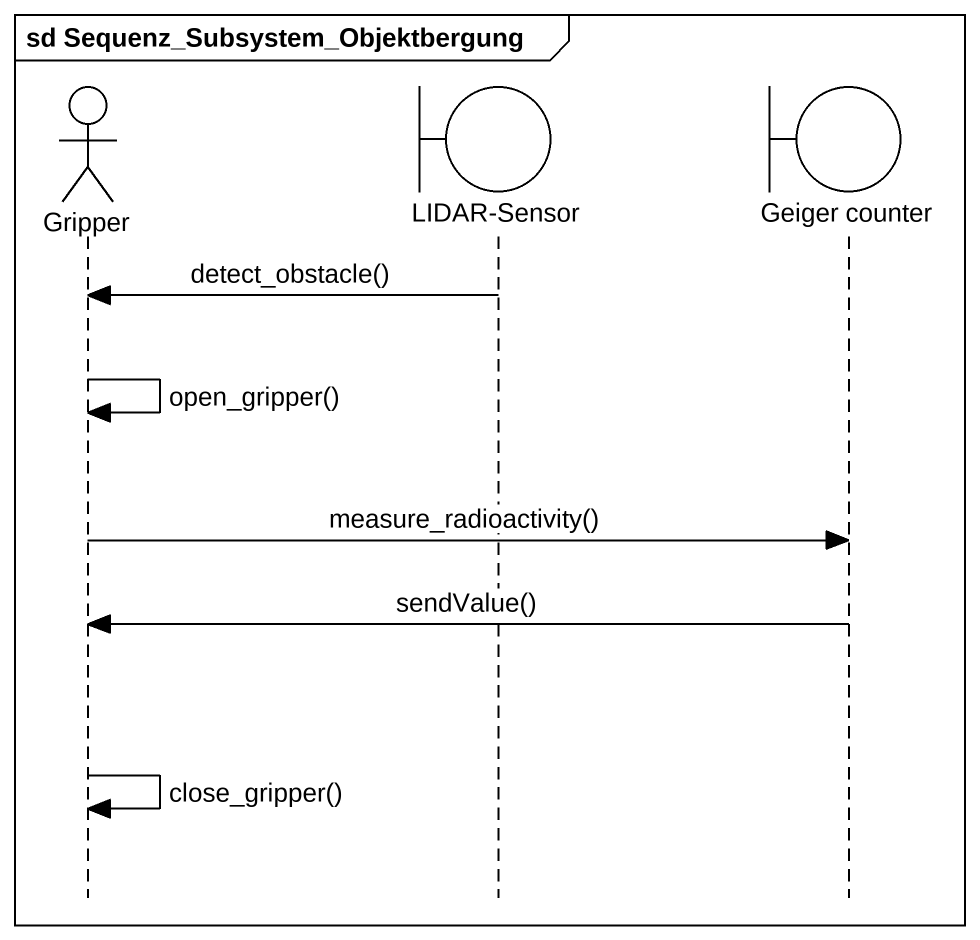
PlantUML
@startuml
mainframe sd Sequenz_Subsystem_Objektbergung
hide footbox
actor Gripper
boundary "LIDAR-Sensor" as LIDAR_Sensor
boundary "Geiger counter" as Geiger_counter

LIDAR_Sensor -> Gripper : detect_obstacle()
Gripper -> Gripper : open_gripper()
Gripper -> Geiger_counter : measure_radioactivity()
Geiger_counter -> Gripper : sendValue()
Gripper -> Gripper : close_gripper()
@enduml
